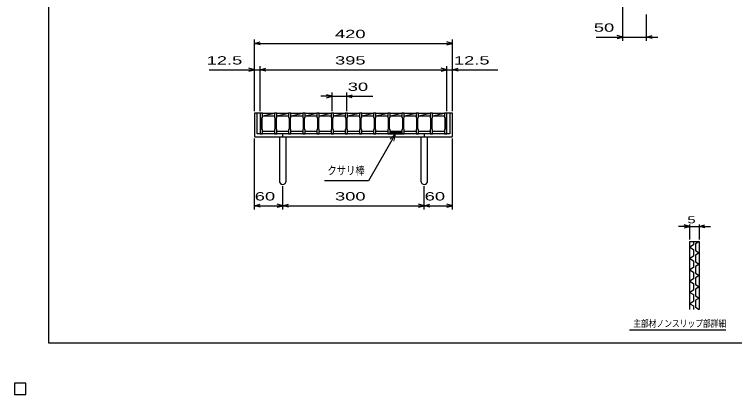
# Model space of a CAD drawing. Units: millimetres, scale not verified. Extents: x -1456 to 1385, y -1026 to 843.
# Drawn here: x -1456 to 70, y -1026 to -220 of the extents above; entities that cross this region are included whole.
import ezdxf
from ezdxf.enums import TextEntityAlignment as Align

# ---------------------------------------------------------------- set-up
doc = ezdxf.new("R2010")
doc.units = ezdxf.units.MM
doc.header["$LTSCALE"] = 8
for name, color, linetype, lineweight in [('0_2', 150, 'Continuous', 25), ('16', 3, 'Continuous', 25), ('19', 6, 'Continuous', 25), ('22', 4, 'Continuous', 25), ('24', 2, 'Continuous', 25), ('32', 4, 'Continuous', 25)]:
    doc.layers.add(name, color=color, linetype=linetype, lineweight=lineweight)
doc.styles.add('ベクトル', font='')
doc.styles.get('ベクトル').set_extended_font_data('ベクトル')

msp = doc.modelspace()

# ---------------------------------------------------------------- linework, layer by layer
at = {"layer": '0_2'}
for p, q in [((-1383.2, -917.2), (-1383.2, 842.8)), ((1384.8, -917.2), (-1383.2, -917.2)), ((-1432, -1002), (-1456, -1002)), ((-1456, -1002), (-1456, -1026)), ((-1432, -1002), (-1456, -1002)), ((-1456, -1002), (-1456, -1026)), ((-1432, -1002), (-1456, -1002)), ((-1456, -1002), (-1456, -1026)), ((-1432, -1002), (-1456, -1002)), ((-1456, -1002), (-1456, -1026)), ((-1432, -1002), (-1456, -1002)), ((-1456, -1002), (-1456, -1026)), ((-1432, -1026), (-1432, -1002)), ((-1432, -1026), (-1432, -1002)), ((-1432, -1026), (-1432, -1002)), ((-1432, -1026), (-1432, -1002)), ((-1432, -1026), (-1432, -1002)), ((-1456, -1026), (-1432, -1026)), ((-1456, -1026), (-1432, -1026)), ((-1456, -1026), (-1432, -1026)), ((-1456, -1026), (-1432, -1026)), ((-1456, -1026), (-1432, -1026))]:
    msp.add_line(p, q, dxfattribs=at)
at = {"layer": '16'}
for p, q in [((-935, -429), (-935, -428.3)), ((-935, -428.3), (-930, -428.3)), ((-935, -429), (-935, -437.5)), ((-930, -429), (-935, -429)), ((-935, -429), (-935, -467)), ((-935, -437.5), (-934, -439.5)), ((-934, -439.5), (-934, -462.5)), ((-931, -439.5), (-930, -437.5)), ((-931, -462.5), (-931, -439.5)), ((-930, -428.3), (-930, -429)), ((-930, -437.5), (-930, -429)), ((-930, -429), (-905, -429)), ((-930, -435), (-905, -429)), ((-930, -435), (-905, -435)), ((-905, -429), (-905, -428.3)), ((-905, -428.3), (-900, -428.3)), ((-905, -429), (-905, -437.5)), ((-900, -429), (-905, -429)), ((-905, -437.5), (-904, -439.5)), ((-904, -439.5), (-904, -462.5)), ((-901, -439.5), (-900, -437.5)), ((-901, -462.5), (-901, -439.5)), ((-900, -428.3), (-900, -429)), ((-900, -437.5), (-900, -429)), ((-900, -429), (-875, -429)), ((-900, -435), (-875, -429)), ((-900, -435), (-875, -435)), ((-875, -429), (-875, -428.3)), ((-875, -428.3), (-870, -428.3)), ((-875, -429), (-875, -437.5)), ((-870, -429), (-875, -429)), ((-875, -437.5), (-874, -439.5)), ((-874, -439.5), (-874, -462.5)), ((-871, -439.5), (-870, -437.5)), ((-871, -462.5), (-871, -439.5)), ((-870, -428.3), (-870, -429)), ((-870, -437.5), (-870, -429)), ((-870, -429), (-845, -429)), ((-870, -435), (-845, -429)), ((-870, -435), (-845, -435)), ((-845, -429), (-845, -428.3)), ((-845, -428.3), (-840, -428.3)), ((-845, -429), (-845, -437.5)), ((-840, -429), (-845, -429)), ((-845, -437.5), (-844, -439.5)), ((-844, -439.5), (-844, -462.5)), ((-841, -439.5), (-840, -437.5)), ((-841, -462.5), (-841, -439.5)), ((-840, -428.3), (-840, -429)), ((-840, -437.5), (-840, -429)), ((-840, -429), (-815, -429)), ((-840, -435), (-815, -429)), ((-840, -435), (-815, -435)), ((-815, -429), (-815, -428.3)), ((-815, -428.3), (-810, -428.3)), ((-815, -429), (-815, -437.5)), ((-810, -429), (-815, -429)), ((-815, -437.5), (-814, -439.5)), ((-814, -439.5), (-814, -462.5)), ((-811, -439.5), (-810, -437.5)), ((-811, -462.5), (-811, -439.5)), ((-810, -428.3), (-810, -429)), ((-810, -437.5), (-810, -429)), ((-810, -429), (-785, -429)), ((-810, -435), (-785, -429)), ((-810, -435), (-785, -435)), ((-785, -429), (-785, -428.3)), ((-785, -428.3), (-780, -428.3)), ((-785, -429), (-785, -437.5)), ((-780, -429), (-785, -429)), ((-785, -437.5), (-784, -439.5)), ((-784, -439.5), (-784, -462.5)), ((-781, -439.5), (-780, -437.5)), ((-781, -462.5), (-781, -439.5)), ((-780, -428.3), (-780, -429)), ((-780, -437.5), (-780, -429)), ((-780, -429), (-755, -429)), ((-780, -435), (-755, -429)), ((-780, -435), (-755, -435)), ((-755, -429), (-755, -428.3)), ((-755, -428.3), (-750, -428.3)), ((-755, -429), (-755, -437.5)), ((-750, -429), (-755, -429)), ((-755, -437.5), (-754, -439.5)), ((-754, -439.5), (-754, -462.5)), ((-751, -439.5), (-750, -437.5)), ((-751, -462.5), (-751, -439.5)), ((-750, -428.3), (-750, -429)), ((-750, -437.5), (-750, -429)), ((-750, -429), (-725, -429)), ((-750, -435), (-725, -429)), ((-750, -435), (-725, -435)), ((-725, -429), (-725, -428.3)), ((-725, -428.3), (-720, -428.3)), ((-725, -429), (-725, -437.5)), ((-720, -429), (-725, -429)), ((-725, -437.5), (-724, -439.5)), ((-724, -439.5), (-724, -462.5)), ((-721, -439.5), (-720, -437.5)), ((-721, -462.5), (-721, -439.5)), ((-720, -428.3), (-720, -429)), ((-720, -437.5), (-720, -429)), ((-720, -429), (-695, -429)), ((-720, -435), (-695, -429)), ((-720, -435), (-695, -435)), ((-695, -429), (-695, -428.3)), ((-695, -428.3), (-690, -428.3)), ((-695, -429), (-695, -437.5)), ((-690, -429), (-695, -429)), ((-695, -437.5), (-694, -439.5)), ((-694, -439.5), (-694, -462.5)), ((-691, -439.5), (-690, -437.5)), ((-691, -462.5), (-691, -439.5)), ((-690, -428.3), (-690, -429)), ((-690, -437.5), (-690, -429)), ((-690, -429), (-665, -429)), ((-690, -435), (-665, -429)), ((-690, -435), (-665, -435)), ((-665, -429), (-665, -428.3)), ((-665, -428.3), (-660, -428.3)), ((-665, -429), (-665, -437.5)), ((-660, -429), (-665, -429)), ((-665, -437.5), (-664, -439.5)), ((-664, -439.5), (-664, -462.5)), ((-661, -439.5), (-660, -437.5)), ((-661, -462.5), (-661, -439.5)), ((-660, -428.3), (-660, -429)), ((-660, -437.5), (-660, -429)), ((-660, -429), (-635, -429)), ((-660, -435), (-635, -429)), ((-660, -435), (-635, -435)), ((-635, -429), (-635, -428.3)), ((-635, -428.3), (-630, -428.3)), ((-635, -429), (-635, -437.5)), ((-630, -429), (-635, -429)), ((-635, -437.5), (-634, -439.5)), ((-634, -439.5), (-634, -462.5)), ((-631, -439.5), (-630, -437.5)), ((-631, -462.5), (-631, -439.5)), ((-630, -428.3), (-630, -429)), ((-630, -437.5), (-630, -429)), ((-630, -429), (-605, -429)), ((-630, -435), (-605, -429)), ((-630, -435), (-605, -435)), ((-605, -429), (-605, -428.3)), ((-605, -428.3), (-600, -428.3)), ((-605, -429), (-605, -437.5)), ((-600, -429), (-605, -429)), ((-605, -437.5), (-604, -439.5)), ((-604, -439.5), (-604, -462.5)), ((-601, -439.5), (-600, -437.5)), ((-601, -462.5), (-601, -439.5)), ((-600, -428.3), (-600, -429)), ((-600, -437.5), (-600, -429)), ((-600, -429), (-575, -429)), ((-600, -435), (-575, -429)), ((-600, -435), (-575, -435)), ((-575, -429), (-575, -428.3)), ((-575, -428.3), (-570, -428.3)), ((-575, -429), (-575, -437.5)), ((-570, -429), (-575, -429)), ((-575, -437.5), (-574, -439.5)), ((-574, -439.5), (-574, -462.5)), ((-571, -439.5), (-570, -437.5)), ((-571, -462.5), (-571, -439.5)), ((-570, -428.3), (-570, -429)), ((-570, -437.5), (-570, -429)), ((-570, -429), (-545, -429)), ((-570, -435), (-545, -429)), ((-570, -435), (-545, -435)), ((-545, -429), (-545, -428.3)), ((-545, -428.3), (-540, -428.3)), ((-545, -429), (-545, -437.5)), ((-540, -429), (-545, -429)), ((-545, -437.5), (-544, -439.5)), ((-544, -439.5), (-544, -462.5)), ((-541, -439.5), (-540, -437.5)), ((-541, -462.5), (-541, -439.5)), ((-540, -428.3), (-540, -429)), ((-540, -437.5), (-540, -429)), ((-540, -467), (-540, -429)), ((-934, -462.5), (-935, -464.5)), ((-935, -464.5), (-935, -473)), ((-935, -473), (-930, -473)), ((-930, -464.5), (-931, -462.5)), ((-930, -473), (-930, -464.5)), ((-930, -467), (-905, -467)), ((-904, -462.5), (-905, -464.5)), ((-905, -464.5), (-905, -473)), ((-905, -473), (-900, -473)), ((-900, -464.5), (-901, -462.5)), ((-900, -473), (-900, -464.5)), ((-900, -467), (-875, -467)), ((-874, -462.5), (-875, -464.5)), ((-875, -464.5), (-875, -473)), ((-875, -473), (-870, -473)), ((-870, -464.5), (-871, -462.5)), ((-870, -473), (-870, -464.5)), ((-870, -467), (-845, -467)), ((-844, -462.5), (-845, -464.5)), ((-845, -464.5), (-845, -473)), ((-845, -473), (-840, -473)), ((-840, -464.5), (-841, -462.5)), ((-840, -473), (-840, -464.5)), ((-840, -467), (-815, -467)), ((-814, -462.5), (-815, -464.5)), ((-815, -464.5), (-815, -473)), ((-815, -473), (-810, -473)), ((-810, -464.5), (-811, -462.5)), ((-810, -473), (-810, -464.5)), ((-810, -467), (-785, -467)), ((-784, -462.5), (-785, -464.5)), ((-785, -464.5), (-785, -473)), ((-785, -473), (-780, -473)), ((-780, -464.5), (-781, -462.5)), ((-780, -473), (-780, -464.5)), ((-780, -467), (-755, -467)), ((-754, -462.5), (-755, -464.5)), ((-755, -464.5), (-755, -473)), ((-755, -473), (-750, -473)), ((-750, -464.5), (-751, -462.5)), ((-750, -473), (-750, -464.5)), ((-750, -467), (-725, -467)), ((-724, -462.5), (-725, -464.5)), ((-725, -464.5), (-725, -473)), ((-725, -473), (-720, -473)), ((-720, -464.5), (-721, -462.5)), ((-720, -473), (-720, -464.5)), ((-720, -467), (-695, -467)), ((-694, -462.5), (-695, -464.5)), ((-695, -464.5), (-695, -473)), ((-695, -473), (-690, -473)), ((-690, -464.5), (-691, -462.5)), ((-690, -473), (-690, -464.5)), ((-690, -467), (-665, -467)), ((-664, -462.5), (-665, -464.5)), ((-665, -464.5), (-665, -473)), ((-665, -473), (-660, -473)), ((-660, -464.5), (-661, -462.5)), ((-660, -473), (-660, -464.5)), ((-660, -467), (-635, -467)), ((-635, -470), (-660, -470)), ((-660, -470), (-660, -473)), ((-660, -473), (-635, -473)), ((-634, -462.5), (-635, -464.5)), ((-635, -464.5), (-635, -473)), ((-635, -473), (-635, -470)), ((-635, -473), (-630, -473)), ((-630, -464.5), (-631, -462.5)), ((-630, -473), (-630, -464.5)), ((-630, -467), (-605, -467)), ((-604, -462.5), (-605, -464.5)), ((-605, -464.5), (-605, -473)), ((-605, -473), (-600, -473)), ((-600, -464.5), (-601, -462.5)), ((-600, -473), (-600, -464.5)), ((-600, -467), (-575, -467)), ((-574, -462.5), (-575, -464.5)), ((-575, -464.5), (-575, -473)), ((-575, -473), (-570, -473)), ((-570, -464.5), (-571, -462.5)), ((-570, -473), (-570, -464.5)), ((-570, -467), (-545, -467)), ((-544, -462.5), (-545, -464.5)), ((-545, -464.5), (-545, -473)), ((-545, -473), (-540, -473)), ((-540, -464.5), (-541, -462.5)), ((-540, -473), (-540, -464.5)), ((-1432, -1002), (-1456, -1002)), ((-1456, -1002), (-1456, -1026)), ((-1432, -1002), (-1456, -1002)), ((-1456, -1002), (-1456, -1026)), ((-1432, -1002), (-1456, -1002)), ((-1456, -1002), (-1456, -1026)), ((-1432, -1002), (-1456, -1002)), ((-1456, -1002), (-1456, -1026)), ((-1432, -1002), (-1456, -1002)), ((-1456, -1002), (-1456, -1026)), ((-1432, -1026), (-1432, -1002)), ((-1432, -1026), (-1432, -1002)), ((-1432, -1026), (-1432, -1002)), ((-1432, -1026), (-1432, -1002)), ((-1432, -1026), (-1432, -1002)), ((-1456, -1026), (-1432, -1026)), ((-1456, -1026), (-1432, -1026)), ((-1456, -1026), (-1432, -1026)), ((-1456, -1026), (-1432, -1026)), ((-1456, -1026), (-1432, -1026))]:
    msp.add_line(p, q, dxfattribs=at)
at = {"layer": '19'}
for p, q in [((-935, -429), (-947.5, -429)), ((-947.5, -429), (-947.5, -478)), ((-941.5, -473), (-941.5, -429)), ((-527.5, -429), (-540, -429)), ((-533.5, -429), (-533.5, -473)), ((-527.5, -478), (-527.5, -429)), ((-533.5, -473), (-941.5, -473)), ((-887.5, -479), (-887.5, -473)), ((-587.5, -473), (-587.5, -479)), ((-947.5, -478), (-946.5, -479)), ((-946.5, -479), (-528.5, -479)), ((-894.5, -479), (-894.5, -573)), ((-880.5, -573), (-880.5, -479)), ((-594.5, -479), (-594.5, -573)), ((-580.5, -573), (-580.5, -479)), ((-528.5, -479), (-527.5, -478))]:
    msp.add_line(p, q, dxfattribs=at)
for centre in [(-887.5, -573), (-587.5, -573)]:
    msp.add_arc(centre, 7, 180, 0, dxfattribs=at)
at = {"layer": '22'}
for p, q in [((-167, -275.5), (-167, -91.5)), ((-117, -275.5), (-117, -219.504)), ((-947.5, -425), (-947.5, -273)), ((-527.5, -425), (-527.5, -273)), ((-223, -267.5), (-167, -267.5)), ((-167, -267.5), (-179, -264.3)), ((-179, -270.7), (-167, -267.5)), ((-167, -267.5), (-117, -267.5)), ((-117, -267.5), (-105, -264.3)), ((-105, -270.7), (-117, -267.5)), ((-117, -267.5), (-93, -267.5)), ((-947.5, -281), (-935.5, -277.8)), ((-935.5, -284.2), (-947.5, -281)), ((-947.5, -281), (-527.5, -281)), ((-527.5, -281), (-539.5, -277.8)), ((-539.5, -284.2), (-527.5, -281)), ((-947.5, -337), (-959.5, -333.8)), ((-947.5, -425), (-947.5, -329)), ((-935, -425), (-935, -329)), ((-935, -337), (-923, -333.8)), ((-540, -337), (-552, -333.8)), ((-540, -425), (-540, -329)), ((-527.5, -425), (-527.5, -329)), ((-527.5, -337), (-515.5, -333.8)), ((-1043.5, -337), (-947.5, -337)), ((-959.5, -340.2), (-947.5, -337)), ((-947.5, -337), (-935, -337)), ((-923, -340.2), (-935, -337)), ((-935, -337), (-540, -337)), ((-552, -340.2), (-540, -337)), ((-540, -337), (-527.5, -337)), ((-515.5, -340.2), (-527.5, -337)), ((-527.5, -337), (-431.5, -337)), ((-782.5, -393), (-806.5, -393)), ((-782.5, -393), (-794.5, -389.8)), ((-794.5, -396.2), (-782.5, -393)), ((-782.5, -425), (-782.5, -385)), ((-782.5, -393), (-752.5, -393)), ((-752.5, -385), (-752.5, -425)), ((-752.5, -393), (-740.5, -389.8)), ((-740.5, -396.2), (-752.5, -393)), ((-752.5, -393), (-696.5, -393)), ((-648.182, -473.017), (-705.798, -572.811)), ((-947.5, -633.4), (-947.5, -483)), ((-527.5, -633.4), (-527.5, -483)), ((-705.798, -572.811), (-798.598, -572.811)), ((-887.5, -633.4), (-887.5, -583.8)), ((-587.5, -633.4), (-587.5, -583.8)), ((-947.5, -625.4), (-935.5, -622.2)), ((-935.5, -628.6), (-947.5, -625.4)), ((-947.5, -625.4), (-887.5, -625.4)), ((-887.5, -625.4), (-899.5, -622.2)), ((-899.5, -628.6), (-887.5, -625.4)), ((-887.5, -625.4), (-875.5, -622.2)), ((-875.5, -628.6), (-887.5, -625.4)), ((-887.5, -625.4), (-587.5, -625.4)), ((-587.5, -625.4), (-599.5, -622.2)), ((-599.5, -628.6), (-587.5, -625.4)), ((-587.5, -625.4), (-575.5, -622.2)), ((-575.5, -628.6), (-587.5, -625.4)), ((-587.5, -625.4), (-527.5, -625.4)), ((-527.5, -625.4), (-539.5, -622.2)), ((-539.5, -628.6), (-527.5, -625.4))]:
    msp.add_line(p, q, dxfattribs=at)
at = {"layer": '22', "lineweight": 13}
for p, q in [((-648.182, -473.017), (-659.496, -484.33)), ((-652.323, -488.472), (-648.182, -473.017))]:
    msp.add_line(p, q, dxfattribs=at)
at = {"layer": '22', "color": 2}
for p, q in [((-1432, -1002), (-1456, -1002)), ((-1456, -1002), (-1456, -1026)), ((-1432, -1002), (-1456, -1002)), ((-1456, -1002), (-1456, -1026)), ((-1432, -1002), (-1456, -1002)), ((-1456, -1002), (-1456, -1026)), ((-1432, -1026), (-1432, -1002)), ((-1432, -1026), (-1432, -1002)), ((-1432, -1026), (-1432, -1002)), ((-1456, -1026), (-1432, -1026)), ((-1456, -1026), (-1432, -1026)), ((-1456, -1026), (-1432, -1026))]:
    msp.add_line(p, q, dxfattribs=at)
at = {"layer": '24', "color": 4}
for p, q in [((-1432, -1002), (-1456, -1002)), ((-1456, -1002), (-1456, -1026)), ((-1432, -1002), (-1456, -1002)), ((-1456, -1002), (-1456, -1026)), ((-1432, -1002), (-1456, -1002)), ((-1456, -1002), (-1456, -1026)), ((-1432, -1026), (-1432, -1002)), ((-1432, -1026), (-1432, -1002)), ((-1432, -1026), (-1432, -1002)), ((-1456, -1026), (-1432, -1026)), ((-1456, -1026), (-1432, -1026)), ((-1456, -1026), (-1432, -1026))]:
    msp.add_line(p, q, dxfattribs=at)
at = {"layer": '32'}
for p, q in [((-24.8, -669.2), (-48.8, -669.2)), ((-24.8, -669.2), (-36.8, -666)), ((-36.8, -672.4), (-24.8, -669.2)), ((-24.8, -697.2), (-24.8, -665.2)), ((-24.8, -669.2), (-4.8, -669.2)), ((-4.8, -665.2), (-4.8, -697.2)), ((-4.8, -669.2), (7.2, -666)), ((7.2, -672.4), (-4.8, -669.2)), ((-4.8, -669.2), (19.2, -669.2)), ((-24.8, -701.2), (-4.8, -701.2)), ((-24.8, -845.2), (-24.8, -701.2)), ((-16.8, -701.2), (-16.8, -708.4)), ((-4.8, -701.2), (-12.8, -706)), ((-4.8, -701.2), (-4.8, -845.2)), ((-16.8, -708.4), (-24.8, -713.2)), ((-24.8, -713.2), (-16.8, -718)), ((-12.8, -706), (-12.8, -720.4)), ((-16.8, -732.4), (-24.8, -737.2)), ((-16.8, -718), (-16.8, -732.4)), ((-12.8, -720.4), (-4.8, -725.2)), ((-4.8, -725.2), (-12.8, -730)), ((-12.8, -730), (-12.8, -744.4)), ((-24.8, -737.2), (-16.8, -742)), ((-16.8, -742), (-16.8, -756.4)), ((-12.8, -744.4), (-4.8, -749.2)), ((-16.8, -756.4), (-24.8, -761.2)), ((-24.8, -761.2), (-16.8, -766)), ((-4.8, -749.2), (-12.8, -754)), ((-12.8, -754), (-12.8, -768.4)), ((-16.8, -766), (-16.8, -780.4)), ((-12.8, -768.4), (-4.8, -773.2)), ((-4.8, -773.2), (-12.8, -778)), ((-12.8, -778), (-12.8, -792.4)), ((-16.8, -780.4), (-24.8, -785.2)), ((-24.8, -785.2), (-16.8, -790)), ((-16.8, -790), (-16.8, -804.4)), ((-12.8, -792.4), (-4.8, -797.2)), ((-16.8, -804.4), (-24.8, -809.2)), ((-4.8, -797.2), (-12.8, -802)), ((-12.8, -802), (-12.8, -816.4)), ((-24.8, -809.2), (-16.8, -814)), ((-16.8, -814), (-16.8, -828.4)), ((-12.8, -816.4), (-4.8, -821.2)), ((-4.8, -821.2), (-12.8, -826)), ((-16.8, -828.4), (-24.8, -833.2)), ((-24.8, -833.2), (-16.8, -838)), ((-16.8, -838), (-16.8, -845.2)), ((-12.8, -826), (-12.8, -840.4)), ((-12.8, -840.4), (-4.8, -845.2)), ((51.2, -889.2), (-152.8, -889.2)), ((-1432, -1002), (-1456, -1002)), ((-1456, -1002), (-1456, -1026)), ((-1432, -1002), (-1456, -1002)), ((-1456, -1002), (-1456, -1026)), ((-1432, -1002), (-1456, -1002)), ((-1456, -1002), (-1456, -1026)), ((-1432, -1002), (-1456, -1002)), ((-1456, -1002), (-1456, -1026)), ((-1432, -1002), (-1456, -1002)), ((-1456, -1002), (-1456, -1026)), ((-1432, -1026), (-1432, -1002)), ((-1432, -1026), (-1432, -1002)), ((-1432, -1026), (-1432, -1002)), ((-1432, -1026), (-1432, -1002)), ((-1432, -1026), (-1432, -1002)), ((-1456, -1026), (-1432, -1026)), ((-1456, -1026), (-1432, -1026)), ((-1456, -1026), (-1432, -1026)), ((-1456, -1026), (-1432, -1026)), ((-1456, -1026), (-1432, -1026))]:
    msp.add_line(p, q, dxfattribs=at)

# ---------------------------------------------------------------- texts
at = {"layer": '22', "color": 2, "style": 'ベクトル', "width": 1.65}
for s, p in [(' 50 ', (-239, -247.5)), (' 420 ', (-787.5, -261)), (' 12.5 ', (-1059.5, -317)), (' 395 ', (-787.5, -317)), (' 12.5 ', (-535.5, -317)), (' 30 ', (-760.5, -373)), (' 60 ', (-957.5, -605.4)), (' 300 ', (-787.5, -605.4)), (' 60 ', (-597.5, -605.4))]:
    msp.add_text(s, height=17.6, dxfattribs=at).set_placement(p, align=Align.MIDDLE_LEFT)
at = {"layer": '22', "color": 2, "style": 'ベクトル', "width": 0.8}
msp.add_text('クサリ棒', height=17.6, dxfattribs=at).set_placement((-713.798, -564.811), align=Align.BOTTOM_RIGHT)
at = {"layer": '32', "color": 2, "style": 'ベクトル'}
for s, width, p in [(' 5 ', 1.6, (-38.8, -655.2)), ('主部材ノンスリップ部詳細', 0.8, (-144.8, -875.2))]:
    msp.add_text(s, height=14.66, dxfattribs=dict(at, width=width)).set_placement(p, align=Align.MIDDLE_LEFT)

doc.saveas('drawing.dxf')
